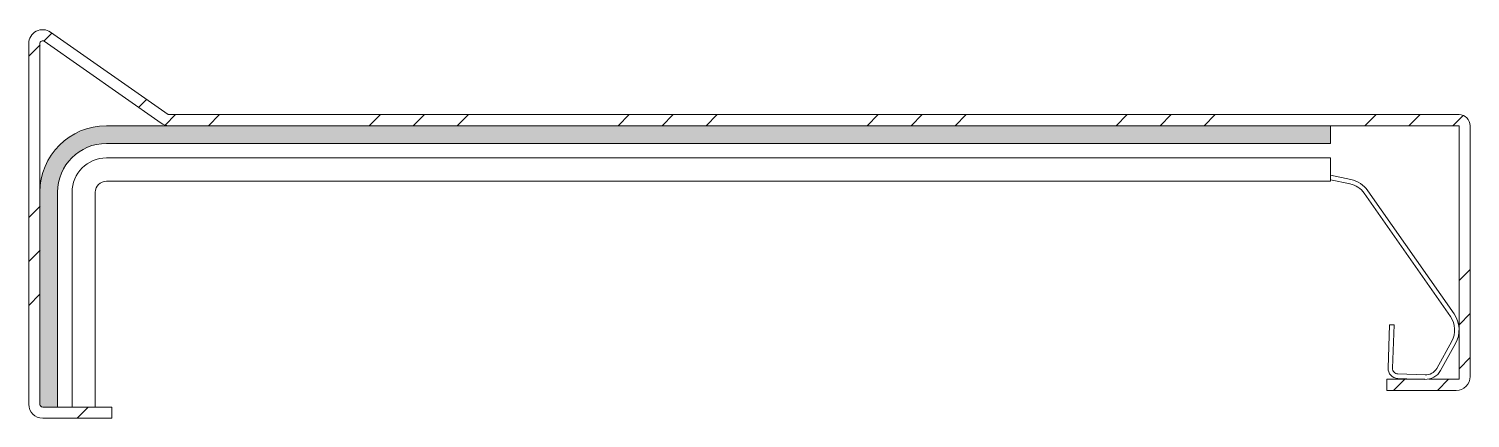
# Model space of a CAD drawing. Header units: metres. Extents: x -30 to 230, y -43 to 27.
import ezdxf

# ---------------------------------------------------------------- set-up
doc = ezdxf.new("R2010")
doc.units = ezdxf.units.M
doc.layers.add('A-DETL-GENF', color=92, linetype='Continuous', lineweight=18)

# ---------------------------------------------------------------- blocks, each defined once
blk = doc.blocks.new('41 roval muurafdeksysteem type B - Type 1-361045-00_0 Basismaterialen')
at = {"layer": 'A-DETL-GENF', "lineweight": 13}
h = blk.add_hatch(dxfattribs=at)
h.set_pattern_fill('FP_22', color=256, style=0, pattern_type=2)
h.set_pattern_definition([(45, (13939.73, 2729.544), (-22.45064, 22.45064), []), (45, (13947.667, 2729.544), (0, 44.90128), []), (45, (13931.792, 2729.544), (0, 44.90128), [])])
h.paths.add_polyline_path([(-27.09, -42.7), (-14.59, -42.7), (-14.59, -40.7), (-27.22, -40.68), (-27.44, -40.55), (-27.57, -40.33), (-27.59, -40.2), (-27.53, 25.03), (-27.37, 25.21), (-27.14, 25.3), (-26.91, 25.27), (-26.8, 25.21), (-5.29, 10.21), (-4.81, 10.05), (-4.31, 10), (228.41, 10), (228.41, -35.7), (215.41, -35.71), (215.41, -37.7), (227.91, -37.7), (228.47, -37.64), (229, -37.45), (229.47, -37.15), (229.87, -36.76), (230.17, -36.28), (230.35, -35.75), (230.41, -35.2), (230.41, 10), (230.34, 10.52), (230.14, 11), (229.83, 11.41), (229.41, 11.73), (228.93, 11.93), (228.41, 12), (-4.45, 12), (-25.65, 26.85), (-26.19, 27.13), (-26.77, 27.28), (-27.38, 27.28), (-27.96, 27.14), (-28.5, 26.86), (-28.95, 26.46), (-29.3, 25.96), (-29.51, 25.4), (-29.59, 24.8), (-29.59, -40.2), (-29.5, -40.85), (-29.25, -41.45), (-28.85, -41.97), (-28.34, -42.37), (-27.59, -42.63), (-27.22, -42.68)])
at = {"layer": 'A-DETL-GENF'}
blk.add_hatch(color=256, dxfattribs=at).paths.add_polyline_path([(-27.09, -40.7), (-24.39, -40.7), (-24.39, -2), (-24.09, 0.28), (-23.21, 2.4), (-21.81, 4.22), (-19.99, 5.62), (-17.86, 6.5), (-15.59, 6.8), (205.23, 6.8), (205.23, 10), (-15.59, 10), (-18.69, 9.59), (-21.59, 8.39), (-24.07, 6.48), (-25.98, 4), (-27.18, 1.11), (-27.59, -2), (-27.59, -40.2), (-27.44, -40.55), (-27.22, -40.68)])
for p, q in [((-4.45, 12), (-25.65, 26.85)), ((-29.59, 24.8), (-29.59, -40.2)), ((-27.59, -2), (-27.59, 24.8)), ((-26.8, 25.21), (-5.73, 10.45)), ((228.41, 12), (-4.45, 12)), ((205.23, 10), (-15.59, 10)), ((205.23, 10), (228.41, 10)), ((205.23, 6.8), (205.23, 10)), ((228.41, 10), (228.41, -35.7)), ((230.41, -35.2), (230.41, 10)), ((-15.59, 6.8), (205.23, 6.8)), ((205.23, 4.2), (-15.59, 4.2)), ((205.23, 1.08), (205.23, 4.2)), ((205.23, 1.08), (205.23, 0.26)), ((208.9, 0.3), (205.23, 1.08)), ((205.23, 0), (205.23, 0.26)), ((205.23, 0.26), (208.74, -0.49)), ((-27.59, -2), (-27.59, -40.2)), ((-24.39, -40.7), (-24.39, -2)), ((-21.79, -2), (-21.79, -40.7)), ((-17.59, -40.7), (-17.59, -2)), ((-15.59, 0), (205.23, 0)), ((211.3, -2.19), (226.85, -24.39)), ((227.5, -23.93), (211.96, -1.73)), ((215.89, -25.89), (215.62, -33.68)), ((216.69, -25.91), (215.89, -25.89)), ((216.41, -33.71), (216.69, -25.91)), ((227.08, -28.83), (224.37, -33.73)), ((225.07, -34.12), (227.78, -29.22)), ((222.25, -35.7), (215.41, -35.7)), ((215.41, -35.7), (215.41, -37.7)), ((217.35, -35.54), (222.25, -35.71)), ((222.28, -34.91), (217.38, -34.74)), ((228.41, -35.7), (222.93, -35.7)), ((215.41, -37.7), (227.91, -37.7)), ((-27.09, -40.7), (-24.39, -40.7)), ((-21.79, -40.7), (-24.39, -40.7)), ((-21.79, -40.7), (-17.59, -40.7)), ((-14.59, -40.7), (-17.59, -40.7)), ((-14.59, -42.7), (-14.59, -40.7)), ((-27.09, -42.7), (-14.59, -42.7))]:
    blk.add_line(p, q, dxfattribs=at)
for centre, radius, start, end in [((-27.09, 24.8), 2.5, 55.0013, 180), ((-27.09, 24.8), 0.5, 54.9988, 180), ((-4.29, 12.5), 2.5, 234.9566, 269.4916), ((228.41, 10), 2, 0, 90), ((-15.59, -2), 12, 90, 180), ((-15.59, -2), 8.8, 90, 180), ((-15.59, -2), 6.2, 90, 180), ((207.86, -4.59), 5, 34.9952, 78.0192), ((-15.59, -2), 2, 90, 180), ((207.86, -4.59), 4.2, 35.0002, 77.9967), ((223.41, -26.8), 4.2, 330.9939, 35.0002), ((223.41, -26.8), 5, 331.0066, 34.9952), ((217.41, -33.74), 1.8, 178.0053, 267.9934), ((217.41, -33.74), 1, 178.0052, 268.0125), ((222.36, -32.62), 2.3, 268.0125, 330.9939), ((222.36, -32.62), 3.1, 267.9934, 331.0066), ((227.91, -35.2), 2.5, 270.0322, 0.0549), ((-27.09, -40.2), 2.5, 180, 270), ((-27.09, -40.2), 0.5, 180, 195), ((-27.09, -40.2), 0.5, 180, 270), ((-27.09, -40.2), 0.5, 210, 225)]:
    blk.add_arc(centre, radius, start, end, dxfattribs=at)

msp = doc.modelspace()

# ---------------------------------------------------------------- block references
msp.add_blockref('41 roval muurafdeksysteem type B - Type 1-361045-00_0 Basismaterialen', (0, 0))

doc.saveas('drawing.dxf')
